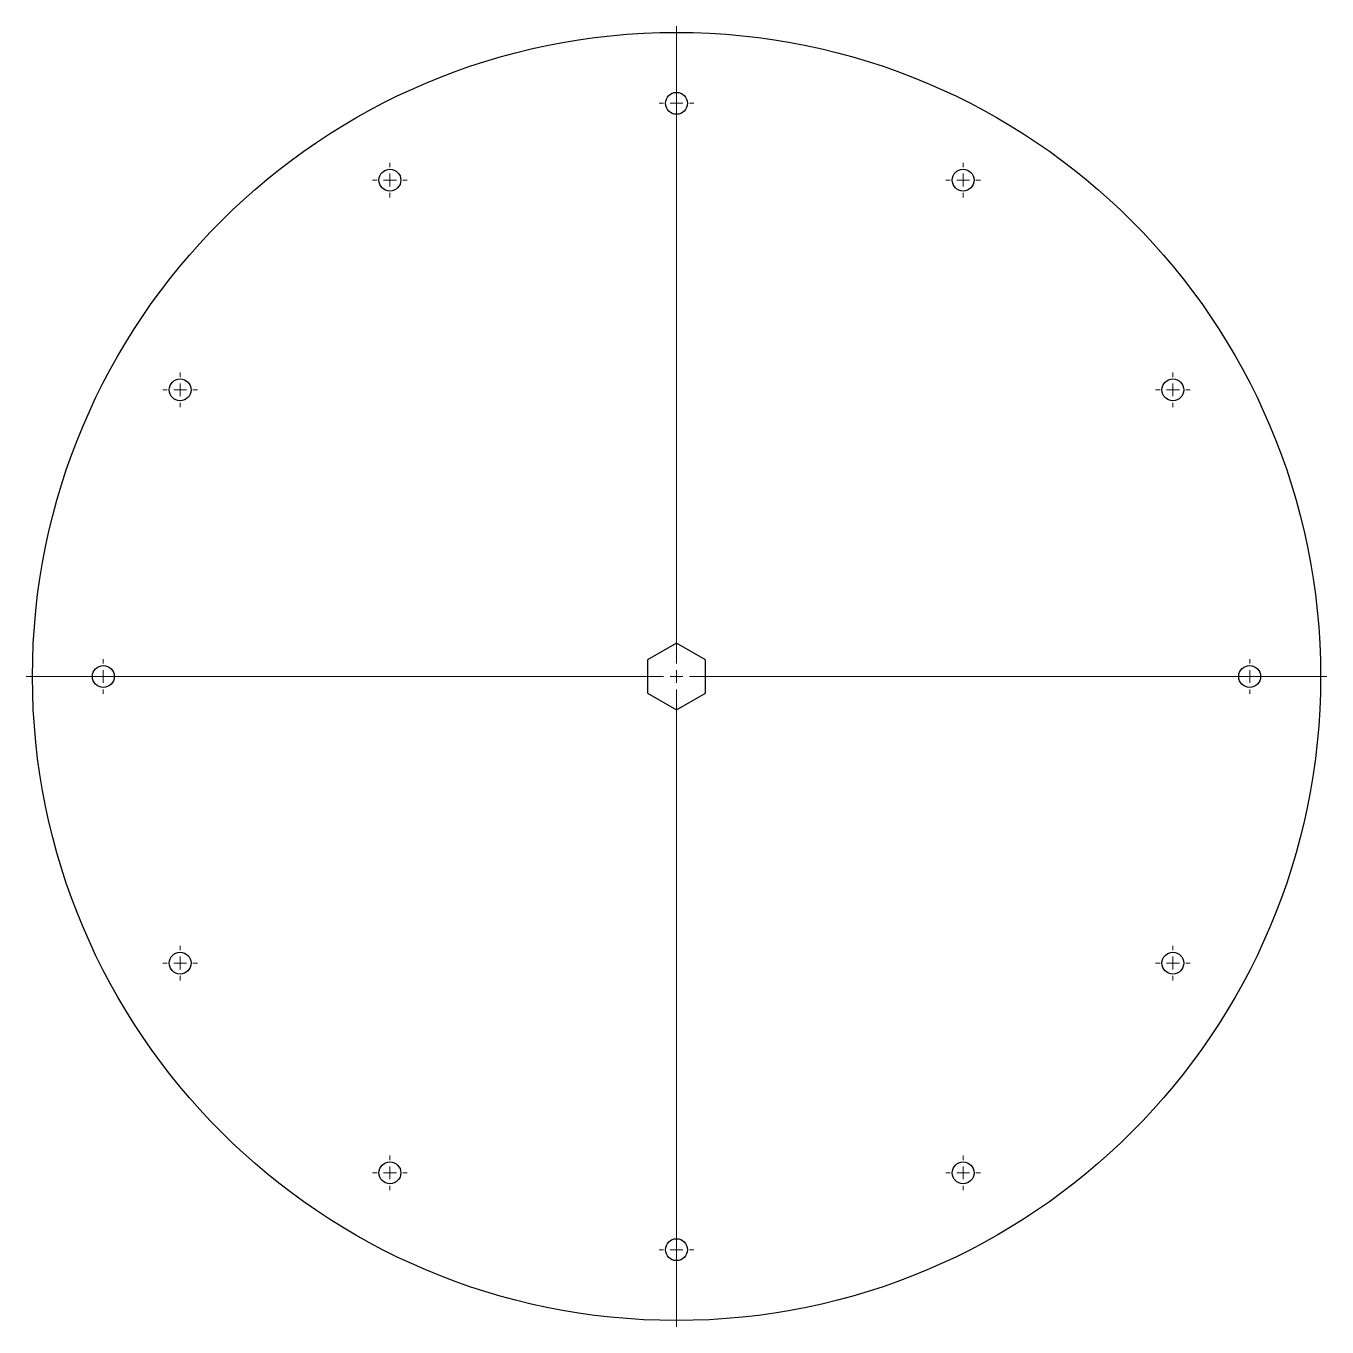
# Model space of a CAD drawing. Header units: millimetres. Extents: x 1 to 506, y 0 to 505.
import ezdxf

# ---------------------------------------------------------------- set-up
doc = ezdxf.new("R2010")
doc.units = ezdxf.units.MM

# ---------------------------------------------------------------- blocks, each defined once
blk = doc.blocks.new('SW_CENTERMARKSYMBOL_0')
at = {"color": 0, "linetype": 'Continuous', "lineweight": 18}
for p, q in [((0, 5), (0, 252.5)), ((-5, 0), (-252.5, 0)), ((0, 0), (-2.5, 0)), ((0, 0), (0, 2.5)), ((0, 0), (0, -2.5)), ((0, 0), (2.5, 0)), ((5, 0), (252.5, 0)), ((0, -5), (0, -252.5))]:
    blk.add_line(p, q, dxfattribs=at)
blk = doc.blocks.new('SW_CENTERMARKSYMBOL_1')
at = {"color": 0, "linetype": 'Continuous', "lineweight": 18}
for p, q in [((0, 5), (0, 6.75)), ((-5, 0), (-6.75, 0)), ((0, 0), (-2.5, 0)), ((0, 0), (0, 2.5)), ((0, 0), (0, -2.5)), ((0, 0), (2.5, 0)), ((5, 0), (6.75, 0)), ((0, -5), (0, -6.75))]:
    blk.add_line(p, q, dxfattribs=at)
blk = doc.blocks.new('SW_CENTERMARKSYMBOL_2')
at = {"color": 0, "linetype": 'Continuous', "lineweight": 18}
for p, q in [((0, 5), (0, 6.75)), ((-5, 0), (-6.75, 0)), ((0, 0), (-2.5, 0)), ((0, 0), (0, 2.5)), ((0, 0), (0, -2.5)), ((0, 0), (2.5, 0)), ((5, 0), (6.75, 0)), ((0, -5), (0, -6.75))]:
    blk.add_line(p, q, dxfattribs=at)
blk = doc.blocks.new('SW_CENTERMARKSYMBOL_3')
at = {"color": 0, "linetype": 'Continuous', "lineweight": 18}
for p, q in [((0, 5), (0, 6.75)), ((-5, 0), (-6.75, 0)), ((0, 0), (-2.5, 0)), ((0, 0), (0, 2.5)), ((0, 0), (0, -2.5)), ((0, 0), (2.5, 0)), ((5, 0), (6.75, 0)), ((0, -5), (0, -6.75))]:
    blk.add_line(p, q, dxfattribs=at)
blk = doc.blocks.new('SW_CENTERMARKSYMBOL_4')
at = {"color": 0, "linetype": 'Continuous', "lineweight": 18}
for p, q in [((0, 5), (0, 6.75)), ((-5, 0), (-6.75, 0)), ((0, 0), (-2.5, 0)), ((0, 0), (0, 2.5)), ((0, 0), (0, -2.5)), ((0, 0), (2.5, 0)), ((5, 0), (6.75, 0)), ((0, -5), (0, -6.75))]:
    blk.add_line(p, q, dxfattribs=at)
blk = doc.blocks.new('SW_CENTERMARKSYMBOL_5')
at = {"color": 0, "linetype": 'Continuous', "lineweight": 18}
for p, q in [((0, 5), (0, 6.75)), ((-5, 0), (-6.75, 0)), ((0, 0), (-2.5, 0)), ((0, 0), (0, 2.5)), ((0, 0), (0, -2.5)), ((0, 0), (2.5, 0)), ((5, 0), (6.75, 0)), ((0, -5), (0, -6.75))]:
    blk.add_line(p, q, dxfattribs=at)
blk = doc.blocks.new('SW_CENTERMARKSYMBOL_6')
at = {"color": 0, "linetype": 'Continuous', "lineweight": 18}
for p, q in [((0, 5), (0, 6.75)), ((-5, 0), (-6.75, 0)), ((0, 0), (-2.5, 0)), ((0, 0), (0, 2.5)), ((0, 0), (0, -2.5)), ((0, 0), (2.5, 0)), ((5, 0), (6.75, 0)), ((0, -5), (0, -6.75))]:
    blk.add_line(p, q, dxfattribs=at)
blk = doc.blocks.new('SW_CENTERMARKSYMBOL_7')
at = {"color": 0, "linetype": 'Continuous', "lineweight": 18}
for p, q in [((0, 5), (0, 6.75)), ((-5, 0), (-6.75, 0)), ((0, 0), (-2.5, 0)), ((0, 0), (0, 2.5)), ((0, 0), (0, -2.5)), ((0, 0), (2.5, 0)), ((5, 0), (6.75, 0)), ((0, -5), (0, -6.75))]:
    blk.add_line(p, q, dxfattribs=at)
blk = doc.blocks.new('SW_CENTERMARKSYMBOL_8')
at = {"color": 0, "linetype": 'Continuous', "lineweight": 18}
for p, q in [((0, 5), (0, 6.75)), ((-5, 0), (-6.75, 0)), ((0, 0), (-2.5, 0)), ((0, 0), (0, 2.5)), ((0, 0), (0, -2.5)), ((0, 0), (2.5, 0)), ((5, 0), (6.75, 0)), ((0, -5), (0, -6.75))]:
    blk.add_line(p, q, dxfattribs=at)
blk = doc.blocks.new('SW_CENTERMARKSYMBOL_9')
at = {"color": 0, "linetype": 'Continuous', "lineweight": 18}
for p, q in [((0, 5), (0, 6.75)), ((-5, 0), (-6.75, 0)), ((0, 0), (-2.5, 0)), ((0, 0), (0, 2.5)), ((0, 0), (0, -2.5)), ((0, 0), (2.5, 0)), ((5, 0), (6.75, 0)), ((0, -5), (0, -6.75))]:
    blk.add_line(p, q, dxfattribs=at)
blk = doc.blocks.new('SW_CENTERMARKSYMBOL_10')
at = {"color": 0, "linetype": 'Continuous', "lineweight": 18}
for p, q in [((0, 5), (0, 6.75)), ((-5, 0), (-6.75, 0)), ((0, 0), (-2.5, 0)), ((0, 0), (0, 2.5)), ((0, 0), (0, -2.5)), ((0, 0), (2.5, 0)), ((5, 0), (6.75, 0)), ((0, -5), (0, -6.75))]:
    blk.add_line(p, q, dxfattribs=at)
blk = doc.blocks.new('SW_CENTERMARKSYMBOL_11')
at = {"color": 0, "linetype": 'Continuous', "lineweight": 18}
for p, q in [((0, 5), (0, 6.75)), ((-5, 0), (-6.75, 0)), ((0, 0), (-2.5, 0)), ((0, 0), (0, 2.5)), ((0, 0), (0, -2.5)), ((0, 0), (2.5, 0)), ((5, 0), (6.75, 0)), ((0, -5), (0, -6.75))]:
    blk.add_line(p, q, dxfattribs=at)
blk = doc.blocks.new('SW_CENTERMARKSYMBOL_12')
at = {"color": 0, "linetype": 'Continuous', "lineweight": 18}
for p, q in [((0, 5), (0, 6.75)), ((-5, 0), (-6.75, 0)), ((0, 0), (-2.5, 0)), ((0, 0), (0, 2.5)), ((0, 0), (0, -2.5)), ((0, 0), (2.5, 0)), ((5, 0), (6.75, 0)), ((0, -5), (0, -6.75))]:
    blk.add_line(p, q, dxfattribs=at)

msp = doc.modelspace()

# ---------------------------------------------------------------- linework, layer by layer
at = {"color": 7, "linetype": 'Continuous', "lineweight": 25}
for p, q in [((253.33, 265.46), (242.08, 258.96)), ((264.58, 258.96), (253.33, 265.46)), ((242.08, 258.96), (242.08, 245.97)), ((264.58, 245.97), (264.58, 258.96)), ((242.08, 245.97), (253.33, 239.48)), ((253.33, 239.48), (264.58, 245.97))]:
    msp.add_line(p, q, dxfattribs=at)
for centre, radius in [((253.33, 252.47), 250), ((253.33, 474.97), 4.25), ((142.08, 445.16), 4.25), ((364.58, 445.16), 4.25), ((60.64, 363.72), 4.25), ((446.02, 363.72), 4.25), ((30.83, 252.47), 4.25), ((475.83, 252.47), 4.25), ((60.64, 141.22), 4.25), ((446.02, 141.22), 4.25), ((142.08, 59.78), 4.25), ((364.58, 59.78), 4.25), ((253.33, 29.97), 4.25)]:
    msp.add_circle(centre, radius, dxfattribs=at)

# ---------------------------------------------------------------- block references
at = {"color": 7, "linetype": 'Continuous', "lineweight": 18}
for name, p in [('SW_CENTERMARKSYMBOL_0', (253.33, 252.47)), ('SW_CENTERMARKSYMBOL_1', (253.33, 474.97)), ('SW_CENTERMARKSYMBOL_12', (142.08, 445.16)), ('SW_CENTERMARKSYMBOL_2', (364.58, 445.16)), ('SW_CENTERMARKSYMBOL_11', (60.64, 363.72)), ('SW_CENTERMARKSYMBOL_3', (446.02, 363.72)), ('SW_CENTERMARKSYMBOL_10', (30.83, 252.47)), ('SW_CENTERMARKSYMBOL_4', (475.83, 252.47)), ('SW_CENTERMARKSYMBOL_9', (60.64, 141.22)), ('SW_CENTERMARKSYMBOL_5', (446.02, 141.22)), ('SW_CENTERMARKSYMBOL_8', (142.08, 59.78)), ('SW_CENTERMARKSYMBOL_6', (364.58, 59.78)), ('SW_CENTERMARKSYMBOL_7', (253.33, 29.97))]:
    msp.add_blockref(name, p, dxfattribs=at)

doc.saveas('drawing.dxf')
